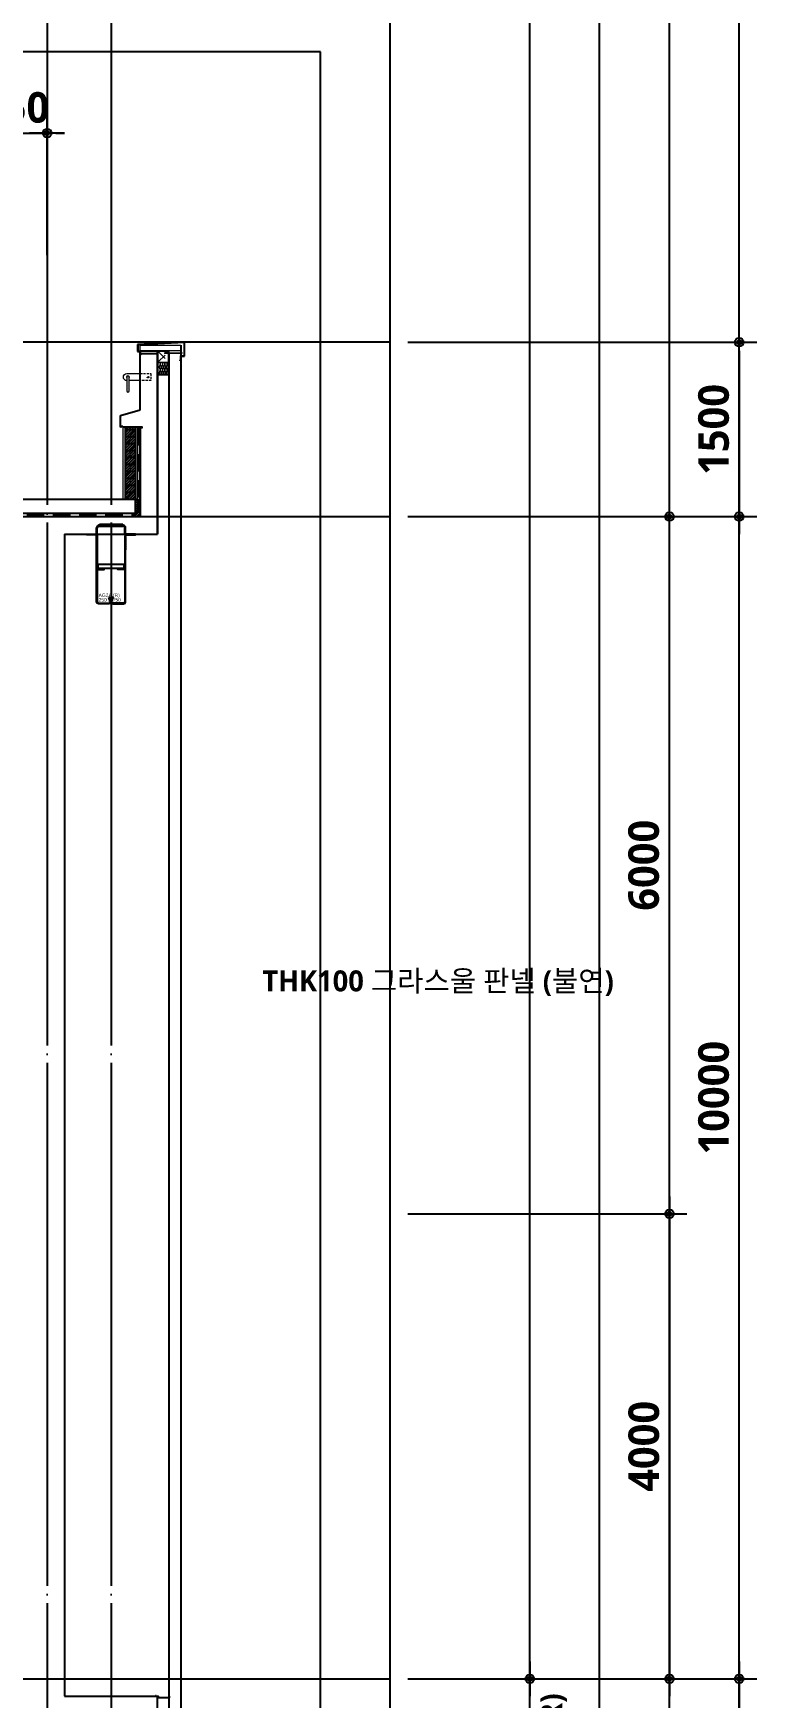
# Model space of a CAD drawing. Header units: millimetres. Extents: x 0 to 356400, y 0 to 68257.
# Drawn here: x 74057 to 80275, y 41537 to 55859 of the extents above; entities that cross this region are included whole.
import ezdxf
from ezdxf.enums import TextEntityAlignment as Align

# ---------------------------------------------------------------- set-up
doc = ezdxf.new("R2010")
doc.units = ezdxf.units.MM
doc.header["$LTSCALE"] = 75
for name, pattern in [('CEN', [62, 60, -1, 0, -1]), ('HIDDEN', [0.375, 0.25, -0.125]), ('STD_HIDDEN', [3, 2, -1]), ('XR-단면도$0$HID', [2, 1.1, -0.9])]:
    doc.linetypes.add(name, pattern=pattern)
doc.layers.get('Defpoints').update_dxf_attribs({"color": 161})
for name, color, linetype in [('##좌굴방지', 6, 'Continuous'), ('A-ANNO-LEAD', 4, 'Continuous'), ('A-ANNO-TEXT1', 7, 'Continuous'), ('A-CEN', 1, 'CEN'), ('A-CONC-LIN1', 2, 'Continuous'), ('A-DETL-WPRO-TYP2', 5, 'STD_HIDDEN'), ('A-FLOR-GW', 6, 'Continuous'), ('A-SECT-ELEV', 8, 'Continuous'), ('A-SECT-MATR1', 4, 'Continuous'), ('A-ST-AXIS-CEN', 252, 'CEN'), ('A-ST-AXIS-DIM', 7, 'Continuous'), ('A-ST-CONC', 2, 'Continuous'), ('A-XXXX-SOLD', 252, 'Continuous'), ('주단면도-1$0$A-FIN-TYP1', 6, 'Continuous'), ('주단면도-1$0$A-ST-CONC', 2, 'Continuous')]:
    doc.layers.add(name, color=color, linetype=linetype)
for name, color, linetype, lineweight in [('A-CONC-LIN2', 7, 'Continuous', 25), ('A-SECT-LIN2', 6, 'Continuous', 20), ('A-WAXM-BLOC', 3, 'Continuous', 25), ('A-WAXM-PANL', 6, 'Continuous', 20), ('A-XXXX-COAT', 8, 'Continuous', 18), ('A-XXXX-FIN2', 6, 'Continuous', 20), ('A-XXXX-HATC', 8, 'Continuous', 18), ('A-XXXX-HID', 8, 'HIDDEN', 18), ('A-XXXX-INSL2', 8, 'Continuous', 18), ('A-XXXX-STL', 3, 'Continuous', 25), ('XR-단면도$0$A-DWXK-OPEN', 1, 'XR-단면도$0$HID', 15), ('XR-단면도$0$A-SECT-LIN2', 6, 'Continuous', 20), ('XR-단면도$0$A-SECT-LIN3', 255, 'Continuous', 18)]:
    doc.layers.add(name, color=color, linetype=linetype, lineweight=lineweight)
for name, color, linetype, plot in [('Defpoint', 161, 'Continuous', False), ('G(그리드1)', 185, 'Continuous', False), ('G(그리드2)', 235, 'Continuous', False)]:
    doc.layers.add(name, color=color, linetype=linetype, plot=plot)
doc.styles.add('2020음성 1차', font='NanumGothicBold.ttf')
doc.styles.add('SH_대대리576', font='')
doc.styles.add('SH_진천_나눔', font='NanumGothicBold.ttf')
doc.styles.get("Standard").update_dxf_attribs({"font": 'arial.ttf'})
doc.styles.get('SH_대대리576').set_extended_font_data('NanumGothic', bold=True)
doc.dimstyles.new('SHP 75', dxfattribs={"dimscale": 75, "dimtxt": 3.5, "dimasz": 1, "dimexe": 2, "dimexo": 2, "dimgap": 1, "dimtad": 1, "dimdec": 0, "dimzin": 0, "dimdsep": 46, "dimtxsty": 'SH_대대리576', "dimblk": 'DIMDOT', "dimcen": 0.09, "dimclrd": 256, "dimclre": 256, "dimclrt": 3, "dimadec": 0, "dimazin": 1, "dimtfac": 1, "dimtdec": 0, "dimtix": 1, "dimtmove": 2, "dimatfit": 0, "dimldrblk": 'DIMDOT', "dimfxl": 1, "dimtfillclr": 3, "dimtolj": 1, "dimtzin": 0, "dimlwd": -1, "dimlwe": -1, "dimarcsym": 0})
doc.dimstyles.new('SHP 75 (in)', dxfattribs={"dimscale": 75, "dimtxt": 2.5, "dimasz": 1, "dimexe": 2, "dimexo": 2, "dimgap": 1, "dimtad": 1, "dimdec": 0, "dimzin": 0, "dimdsep": 46, "dimtxsty": 'SH_대대리576', "dimblk": 'DIMDOT', "dimblk1": 'NONE', "dimblk2": 'DIMDOT', "dimcen": 0.09, "dimclrd": 256, "dimclre": 256, "dimclrt": 3, "dimadec": 0, "dimazin": 1, "dimtfac": 1, "dimtdec": 0, "dimtix": 1, "dimtmove": 2, "dimatfit": 0, "dimldrblk": 'DIMDOT', "dimfxl": 1, "dimtfillclr": 3, "dimtolj": 1, "dimtzin": 0, "dimlwd": -1, "dimlwe": -1, "dimarcsym": 0})
pattern_1 = [(45, (-6816.6069, -6684.5902), (-0.25, 0.25), [])]

# ---------------------------------------------------------------- blocks, each defined once
blk = doc.blocks.new('DIMDOT')
at = {"color": 0}
blk.add_line((-2, 0), (2, 0), dxfattribs=at)
for radius in [0.5, 0.25]:
    blk.add_circle((0, 0), radius, dxfattribs=at)
blk = doc.blocks.new('*D1238')
at = {"layer": 'A-ST-AXIS-DIM'}
for p, q in [((77275, 41700), (80275, 41700)), ((80125, 41625), (80125, 31775)), ((77275, 31700), (80275, 31700))]:
    blk.add_line(p, q, dxfattribs=at)
at = {"layer": 'Defpoints', "color": 0}
for p in [(77125, 41700), (77125, 31700), (80125, 31700)]:
    blk.add_point(p, dxfattribs=at)
at = {"layer": 'A-ST-AXIS-DIM', "linetype": 'ByBlock', "xscale": 75, "yscale": 75, "zscale": 75}
for p, rotation in [((80125, 41700), 90), ((80125, 31700), 270)]:
    blk.add_blockref('DIMDOT', p, dxfattribs=dict(at, rotation=rotation))
at = {"layer": 'A-ST-AXIS-DIM', "color": 3, "insert": (79906, 36700), "char_height": 262.5, "attachment_point": 5, "rotation": 90, "style": 'SH_진천_나눔'}
blk.add_mtext('\\A1;10000', dxfattribs=at)
blk = doc.blocks.new('*D3909')
at = {"layer": 'A-ST-AXIS-DIM'}
for p, q in [((77275, 51700), (80275, 51700)), ((80125, 41775), (80125, 51625)), ((77275, 41700), (80275, 41700))]:
    blk.add_line(p, q, dxfattribs=at)
at = {"layer": 'Defpoints', "color": 0}
for p in [(77125, 51700), (80125, 51700), (77125, 41700)]:
    blk.add_point(p, dxfattribs=at)
at = {"layer": 'A-ST-AXIS-DIM', "linetype": 'ByBlock', "xscale": 75, "yscale": 75, "zscale": 75}
for p, rotation in [((80125, 51700), 90), ((80125, 41700), 270)]:
    blk.add_blockref('DIMDOT', p, dxfattribs=dict(at, rotation=rotation))
at = {"layer": 'A-ST-AXIS-DIM', "color": 3, "insert": (79906, 46700), "char_height": 262.5, "attachment_point": 5, "rotation": 90, "style": 'SH_진천_나눔'}
blk.add_mtext('\\A1;10000', dxfattribs=at)
blk = doc.blocks.new('*D3910')
at = {"layer": 'A-ST-AXIS-DIM'}
for p, q in [((77275, 51700), (79675, 51700)), ((79525, 45775), (79525, 51625)), ((77275, 45700), (79675, 45700))]:
    blk.add_line(p, q, dxfattribs=at)
at = {"layer": 'Defpoints', "color": 0}
for p in [(77125, 51700), (79525, 51700), (77125, 45700)]:
    blk.add_point(p, dxfattribs=at)
at = {"layer": 'A-ST-AXIS-DIM', "linetype": 'ByBlock', "xscale": 75, "yscale": 75, "zscale": 75}
for p, rotation in [((79525, 51700), 90), ((79525, 45700), 270)]:
    blk.add_blockref('DIMDOT', p, dxfattribs=dict(at, rotation=rotation))
at = {"layer": 'A-ST-AXIS-DIM', "color": 3, "insert": (79305, 48700), "char_height": 262.5, "attachment_point": 5, "rotation": 90, "style": 'SH_진천_나눔'}
blk.add_mtext('\\A1;6000', dxfattribs=at)
blk = doc.blocks.new('*D3911')
at = {"layer": 'A-ST-AXIS-DIM'}
for p, q in [((77275, 45700), (79675, 45700)), ((79525, 45625), (79525, 41775)), ((77275, 41700), (79675, 41700))]:
    blk.add_line(p, q, dxfattribs=at)
at = {"layer": 'Defpoints', "color": 0}
for p in [(77125, 45700), (77125, 41700), (79525, 41700)]:
    blk.add_point(p, dxfattribs=at)
at = {"layer": 'A-ST-AXIS-DIM', "linetype": 'ByBlock', "xscale": 75, "yscale": 75, "zscale": 75}
for p, rotation in [((79525, 45700), 90), ((79525, 41700), 270)]:
    blk.add_blockref('DIMDOT', p, dxfattribs=dict(at, rotation=rotation))
at = {"layer": 'A-ST-AXIS-DIM', "color": 3, "insert": (79306, 43700), "char_height": 262.5, "attachment_point": 5, "rotation": 90, "style": 'SH_진천_나눔'}
blk.add_mtext('\\A1;4000', dxfattribs=at)
blk = doc.blocks.new('*D3916')
at = {"layer": 'A-ST-AXIS-DIM'}
for p, q in [((77275, 53200), (80275, 53200)), ((80125, 53125), (80125, 51775)), ((77275, 51700), (80275, 51700))]:
    blk.add_line(p, q, dxfattribs=at)
at = {"layer": 'Defpoints', "color": 0}
for p in [(77125, 53200), (77125, 51700), (80125, 51700)]:
    blk.add_point(p, dxfattribs=at)
at = {"layer": 'A-ST-AXIS-DIM', "linetype": 'ByBlock', "xscale": 75, "yscale": 75, "zscale": 75}
for p, rotation in [((80125, 53200), 90), ((80125, 51700), 270)]:
    blk.add_blockref('DIMDOT', p, dxfattribs=dict(at, rotation=rotation))
at = {"layer": 'A-ST-AXIS-DIM', "color": 3, "insert": (79906, 52450), "char_height": 262.5, "attachment_point": 5, "rotation": 90, "style": 'SH_진천_나눔'}
blk.add_mtext('\\A1;1500', dxfattribs=at)
blk = doc.blocks.new('*D3938')
at = {"layer": 'A-ST-AXIS-DIM'}
for p, q in [((73625, 53950), (73625, 55150)), ((74175, 53950), (74175, 55150)), ((73550, 55000), (73475, 55000)), ((73625, 55000), (74175, 55000)), ((74250, 55000), (74325, 55000))]:
    blk.add_line(p, q, dxfattribs=at)
at = {"layer": 'Defpoints', "color": 0}
for p in [(74175, 55000), (73625, 53800), (74175, 53800)]:
    blk.add_point(p, dxfattribs=at)
at = {"layer": 'A-ST-AXIS-DIM', "linetype": 'ByBlock', "xscale": 75, "yscale": 75, "zscale": 75}
blk.add_blockref('DIMDOT', (73625, 55000), dxfattribs=at)
at = {"layer": 'A-ST-AXIS-DIM', "linetype": 'ByBlock', "xscale": 75, "yscale": 75, "zscale": 75, "rotation": 180}
blk.add_blockref('DIMDOT', (74175, 55000), dxfattribs=at)
at = {"layer": 'A-ST-AXIS-DIM', "color": 3, "insert": (73900, 55219), "char_height": 262.5, "attachment_point": 5, "style": 'SH_대대리576'}
blk.add_mtext('\\A1;550', dxfattribs=at)
blk = doc.blocks.new('*D7688')
at = {"layer": 'A-ST-AXIS-DIM'}
for p, q in [((78325, 41775), (78325, 41850)), ((77275, 41700), (78475, 41700)), ((78325, 39933), (78325, 41700)), ((77275, 39933), (78475, 39933)), ((78325, 39858), (78325, 39783))]:
    blk.add_line(p, q, dxfattribs=at)
at = {"layer": 'Defpoints', "color": 0}
for p in [(77125, 41700), (78325, 41700), (77125, 39933)]:
    blk.add_point(p, dxfattribs=at)
at = {"layer": 'A-ST-AXIS-DIM', "linetype": 'ByBlock', "xscale": 75, "yscale": 75, "zscale": 75}
for p, rotation in [((78325, 41700), 270), ((78325, 39933), 90)]:
    blk.add_blockref('DIMDOT', p, dxfattribs=dict(at, rotation=rotation))
at = {"layer": 'A-ST-AXIS-DIM', "color": 3, "char_height": 187.5, "attachment_point": 5, "rotation": 90, "style": 'SH_대대리576'}
for s, insert in [('\\A1;(176.66x10R)', (78530, 40817)), ('\\A1;1767', (78147, 40817))]:
    blk.add_mtext(s, dxfattribs=dict(at, insert=insert))
blk = doc.blocks.new('_None')
blk = doc.blocks.new('G$C6436FE37')
h = blk.add_hatch()
h.set_pattern_fill('ANSI31', color=252, scale=0.1, angle=45, style=0)
h.set_pattern_definition(pattern_1)
h.paths.add_polyline_path([(84, 594), (84, 629), (90, 629), (90, 594)])
h = blk.add_hatch()
h.set_pattern_fill('ANSI31', color=252, scale=0.1, angle=45, style=0)
h.set_pattern_definition(pattern_1)
h.paths.add_polyline_path([(184, 675), (234, 675), (234, 669), (184, 669)])
h = blk.add_hatch()
h.set_pattern_fill('ANSI31', color=252, scale=0.1, angle=45, style=0)
h.set_pattern_definition(pattern_1)
h.paths.add_polyline_path([(334, 594), (334, 629), (328, 629), (328, 594)])
at = {"layer": '##좌굴방지'}
for points in [[(328, 302), (90, 302), (90, 296), (150, 296), (150, 302)], [(98, 302), (98, 342), (320, 342), (320, 302)], [(328, 302), (328, 296), (268, 296), (268, 302)]]:
    blk.add_lwpolyline(points, dxfattribs=at)
at = {"color": 2, "linetype": 'Continuous'}
for p, q in [((84, 594), (84, 654)), ((84, 594), (90, 594)), ((90, 594), (90, 654)), ((105, 675), (313, 675)), ((105, 669), (313, 669)), ((328, 594), (328, 654)), ((334, 594), (328, 594)), ((334, 594), (334, 654))]:
    blk.add_line(p, q, dxfattribs=at)
at = {"color": 7, "linetype": 'Continuous'}
for p, q in [((84, 575), (84, 465)), ((334, 575), (334, 465))]:
    blk.add_line(p, q, dxfattribs=at)
at = {"color": 3, "linetype": 'Continuous'}
for p, q in [((109, 675), (109, 684)), ((109, 684), (309, 684)), ((109, 675), (309, 675)), ((309, 675), (309, 684))]:
    blk.add_line(p, q, dxfattribs=at)
at = {"color": 2, "linetype": 'Continuous'}
for points in [[(191, 54), (196, 56), (208, 24, -0.520567), (191, 0), (102, 0, -0.414214), (84, 18), (84, 580, 0.413373), (70, 594), (0, 594), (0, 600), (70, 600, -0.413938), (90, 580), (90, 18, 0.414214), (102, 6), (191, 6, 0.520567), (202, 22)], [(227, 54), (222, 56), (210, 24, 0.520567), (227, 0), (316, 0, 0.414214), (334, 18), (334, 580, -0.413373), (348, 594), (418, 594), (418, 600), (348, 600, 0.413938), (328, 580), (328, 18, -0.414214), (316, 6), (227, 6, -0.520567), (216, 22)]]:
    blk.add_lwpolyline(points, format="xyb", close=True, dxfattribs=at)
for centre, radius, start, end in [((105, 654), 21, 90, 180), ((105, 654), 15, 90, 180), ((313, 654), 21, 0, 90), ((313, 654), 15, 0, 90)]:
    blk.add_arc(centre, radius, start, end, dxfattribs=at)
at = {"layer": 'Defpoint', "linetype": 'Continuous'}
for s, p in [('AG2A (R)', (102, 73)), ('250 X 750', (102, 33))]:
    blk.add_text(s, height=30, dxfattribs=at).set_placement(p, align=Align.MIDDLE_LEFT)

msp = doc.modelspace()

# ---------------------------------------------------------------- hatches: boundary and pattern name
at = {"layer": 'A-XXXX-HATC'}
h = msp.add_hatch(dxfattribs=at)
h.set_pattern_fill('ANSI37', color=256, scale=100, angle=180)
h.set_pattern_definition([(45, (15240.113, -108490), (-8.8388348, 8.8388348), []), (135, (15240.113, -108490), (-8.8388348, -8.8388348), [])])
h.paths.add_polyline_path([(74955, 51850), (74935, 51850), (74935, 51730), (74955, 51750)])
at = {"layer": 'A-XXXX-SOLD'}
h = msp.add_hatch(dxfattribs=at)
h.set_pattern_fill('ANSI31', color=256, scale=5, angle=180)
h.set_pattern_definition([(45, (-69356.782, -272490), (-11.22532015, 11.22532015), [])])
h.paths.add_polyline_path([(74845, 52470), (74935, 52470), (74935, 51850), (74845, 51850)])

# ---------------------------------------------------------------- linework, layer by layer
at = {"layer": 'A-ANNO-LEAD'}
msp.add_lwpolyline([(75325, 47704.9, 0, 46.9, 0), (75465.6, 47704.9, 0, 0, 0), (76025, 47704.9, 0, 0, 0)], format="xyseb", dxfattribs=at)
at = {"layer": 'A-CEN'}
for p, q in [((74175, 56300), (74175, 9200)), ((59225, 51700), (77125, 51700)), ((59225, 41700), (77125, 41700))]:
    msp.add_line(p, q, dxfattribs=at)
at = {"layer": 'A-CONC-LIN1'}
for p, q in [((74805, 52570), (74975, 52620)), ((74805, 52470), (74805, 52570)), ((74815, 52470), (74805, 52470)), ((74825, 52475), (74815, 52475)), ((74815, 52475), (74815, 52470)), ((74825, 52470), (74825, 52475)), ((74995, 52470), (74825, 52470)), ((74975, 52460), (74995, 52470)), ((74975, 51700), (74975, 52460))]:
    msp.add_line(p, q, dxfattribs=at)
at = {"layer": 'A-CONC-LIN2'}
msp.add_line((74935, 51730), (74935, 51850), dxfattribs=at)
at = {"layer": 'A-DETL-WPRO-TYP2'}
for p, q in [((74995, 52470), (74967, 52463)), ((74967, 52463), (74967, 51744.1)), ((59825, 51715), (74937.9, 51715)), ((74937.9, 51715), (74967, 51744.1))]:
    msp.add_line(p, q, dxfattribs=at)
at = {"layer": 'A-FLOR-GW'}
for p, q in [((75325, 53175), (75325, 21700)), ((75225, 21700), (75225, 53100))]:
    msp.add_line(p, q, dxfattribs=at)
at = {"layer": 'A-SECT-ELEV'}
msp.add_line((77125, 53200), (59825, 53200), dxfattribs=at)
at = {"layer": 'A-SECT-LIN2'}
for p, q in [((74975, 52870), (74879.5, 52870)), ((74955, 51750), (74955, 52470)), ((74935, 51730), (74955, 51750))]:
    msp.add_line(p, q, dxfattribs=at)
msp.add_lwpolyline([(74860.5, 52870, -1), (74860.5, 52930), (74975, 52930)], format="xyb", dxfattribs=at)
msp.add_lwpolyline([(74879.5, 52900, 1), (74860.5, 52900), (74860.5, 52781, 1), (74879.5, 52781)], format="xyb", close=True, dxfattribs=at)
msp.add_arc((74870, 52900), 12.4, 320.0084, 219.9916, dxfattribs=at)
at = {"layer": 'A-SECT-MATR1'}
for p, q in [((59825, 51850), (74955, 51850)), ((74955, 51850), (74955, 51746.3)), ((59825, 51730), (74938.7, 51730)), ((74938.7, 51730), (74955, 51746.3))]:
    msp.add_line(p, q, dxfattribs=at)
at = {"layer": 'A-ST-AXIS-CEN'}
msp.add_line((74725, 56300), (74725, 9200), dxfattribs=at)
at = {"layer": 'A-ST-CONC'}
for p, q in [((75125, 53100), (74975, 53100)), ((75125, 53100), (75125, 51550)), ((74975, 51700), (74975, 51930.6)), ((59825, 51700), (74975, 51700)), ((74325, 51550), (74325, 41550)), ((74325, 51550), (75125, 51550)), ((74325, 41550), (75125, 41550)), ((75125, 41350), (75125, 41550))]:
    msp.add_line(p, q, dxfattribs=at)
at = {"layer": 'A-WAXM-BLOC'}
for p, q in [((74845, 52470), (74845, 51850)), ((74845, 52450), (74935, 52450)), ((74935, 52470), (74935, 51850)), ((74845, 52390), (74935, 52390)), ((74845, 52330), (74935, 52330)), ((74845, 52270), (74935, 52270)), ((74845, 52210), (74935, 52210)), ((74845, 52150), (74935, 52150)), ((74845, 52090), (74935, 52090)), ((74845, 52030), (74935, 52030)), ((74845, 51970), (74935, 51970)), ((74845, 51910), (74935, 51910))]:
    msp.add_line(p, q, dxfattribs=at)
at = {"layer": 'A-WAXM-PANL'}
for p, q in [((74975, 53125), (74975, 53175)), ((74975, 53175), (75325, 53175)), ((75325, 53125), (75325, 53175)), ((75325, 53125), (74975, 53125))]:
    msp.add_line(p, q, dxfattribs=at)
at = {"layer": 'A-XXXX-COAT'}
for p, q in [((74972.6, 53101.4), (74972.6, 53100.6)), ((74973, 53101.4), (74972.6, 53101.4)), ((74972.6, 53094.6), (74972.6, 53095.5)), ((74973, 53094.6), (74972.6, 53094.6)), ((74973, 53099.8), (74973, 53101.4)), ((74973, 53096.3), (74973, 53099.8)), ((74983.5, 53099.8), (74973, 53099.8)), ((74973, 53096.3), (74973, 53094.6)), ((74973, 53096.3), (74983.5, 53096.3)), ((74983.5, 53096.3), (74983.5, 53099.8)), ((75181.5, 53107.3), (75184, 53109.8)), ((75185.2, 53107.3), (75181.5, 53107.3)), ((75181.5, 53107.3), (75184, 53104.8)), ((75184, 53109.8), (75225, 53109.8)), ((75188, 53105.2), (75184, 53104.8)), ((75225, 53104.8), (75184, 53104.8)), ((75185.2, 53107.3), (75188.9, 53109.6)), ((75190.6, 53108.1), (75188, 53105.2)), ((75188.9, 53109.6), (75190.6, 53108.1)), ((75191.5, 53110.8), (75190.5, 53109.8)), ((75191.5, 53103.8), (75190.5, 53104.8)), ((75225, 53110.8), (75191.5, 53110.8)), ((75225, 53103.8), (75191.5, 53103.8)), ((75224.8, 53109.8), (75325, 53109.8)), ((75224.8, 53104.8), (75325, 53104.8)), ((75225, 53110.8), (75225, 53103.8)), ((75316.5, 53043.5), (75316.5, 53047)), ((75316.5, 53047), (75327, 53047)), ((75327, 53043.5), (75316.5, 53043.5)), ((75325, 53097.3), (75325, 53117.3)), ((75327, 53117.3), (75325, 53117.3)), ((75327, 53097.3), (75325, 53097.3)), ((75327, 53117.3), (75327, 53097.3)), ((75327.5, 53112.3), (75327, 53112.3)), ((75327, 53102.3), (75327.5, 53102.3)), ((75327, 53048.7), (75327.4, 53048.7)), ((75327, 53047), (75327, 53048.7)), ((75327, 53043.5), (75327, 53047)), ((75327, 53043.5), (75327, 53041.9)), ((75327, 53041.9), (75327.4, 53041.9)), ((75327.4, 53048.7), (75327.4, 53047.8)), ((75327.4, 53041.9), (75327.4, 53042.7)), ((75328, 53111.3), (75328, 53111.8)), ((75328, 53111.3), (75328, 53103.3)), ((75332.5, 53111.3), (75328, 53111.3)), ((75332.5, 53109.8), (75328, 53109.8)), ((75332.5, 53104.8), (75328, 53104.8)), ((75328, 53103.3), (75332.5, 53103.3)), ((75328, 53102.8), (75328, 53103.3)), ((75332.5, 53109.8), (75333, 53110.3)), ((75332.5, 53109.8), (75332.9, 53109.4)), ((75332.5, 53104.8), (75332.9, 53105.1)), ((75332.5, 53104.8), (75332.9, 53104.4)), ((75333, 53110.8), (75333, 53110.3)), ((75333, 53105.5), (75333, 53109.1)), ((75333, 53103.8), (75333, 53104.1))]:
    msp.add_line(p, q, dxfattribs=at)
for points in [[(74971.6, 53098.5), (74971.6, 53097.6), (74970.4, 53097.6, 0.3279734), (74972.6, 53095.5), (74972.6, 53098), (74972.6, 53100.6, 0.3279734), (74970.4, 53098.5)], [(75328.4, 53045.7), (75328.4, 53044.8), (75329.6, 53044.8, -0.3279734), (75327.4, 53042.7), (75327.4, 53045.3), (75327.4, 53047.8, -0.3279734), (75329.6, 53045.7)]]:
    msp.add_lwpolyline(points, format="xyb", close=True, dxfattribs=at)
for points in [[(74983.5, 53096.9), (74984.8, 53096.9), (74986, 53098), (74984.8, 53099.2), (74983.5, 53099.2)], [(75316.5, 53044.1), (75315.2, 53044.1), (75314, 53045.3), (75315.2, 53046.4), (75316.5, 53046.4)]]:
    msp.add_lwpolyline(points, dxfattribs=at)
for centre, start, end in [((75327.5, 53111.8), 0, 90), ((75327.5, 53102.8), 270, 0), ((75332.5, 53110.8), 0, 90), ((75332.5, 53103.8), 270, 0), ((75332.5, 53109.1), 0, 45), ((75332.5, 53105.5), 315, 0), ((75332.5, 53104.1), 0, 45)]:
    msp.add_arc(centre, 0.5, start, end, dxfattribs=at)
at = {"layer": 'A-XXXX-FIN2'}
msp.add_line((74825, 52470), (74825, 51850), dxfattribs=at)
at = {"layer": 'A-XXXX-HID', "linetype": 'HIDDEN'}
msp.add_lwpolyline([(74975, 52930), (75068, 52930), (75068, 52870), (74975, 52870)], dxfattribs=at)
at = {"layer": 'A-XXXX-HID'}
msp.add_lwpolyline([(74975, 52870), (74975, 52930)], dxfattribs=at)
at = {"layer": 'A-XXXX-HID', "linetype": 'HIDDEN'}
msp.add_circle((75042.7, 52900), 6.5, dxfattribs=at)
at = {"layer": 'A-XXXX-INSL2'}
for p, q in [((75137.5, 53025), (75143, 53023)), ((75146.5, 53012.5), (75138.5, 52987.5)), ((75143, 53023), (75146.5, 53018)), ((75146.5, 53018), (75146.5, 53012.5)), ((75148.5, 53018), (75152, 53023)), ((75148.5, 53012.5), (75148.5, 53018)), ((75156.5, 52987.5), (75148.5, 53012.5)), ((75152, 53023), (75157.5, 53025)), ((75157.5, 53025), (75163, 53023)), ((75166.5, 53012.5), (75158.5, 52987.5)), ((75163, 53023), (75166.5, 53018)), ((75166.5, 53018), (75166.5, 53012.5)), ((75168.5, 53018), (75172, 53023)), ((75168.5, 53012.5), (75168.5, 53018)), ((75176.5, 52987.5), (75168.5, 53012.5)), ((75172, 53023), (75177.5, 53025)), ((75177.5, 53025), (75183, 53023)), ((75186.5, 53012.5), (75178.5, 52987.5)), ((75183, 53023), (75186.5, 53018)), ((75186.5, 53018), (75186.5, 53012.5)), ((75188.5, 53018), (75192, 53023)), ((75188.5, 53012.5), (75188.5, 53018)), ((75196.5, 52987.5), (75188.5, 53012.5)), ((75192, 53023), (75197.5, 53025)), ((75197.5, 53025), (75203, 53023)), ((75206.5, 53012.5), (75198.5, 52987.5)), ((75203, 53023), (75206.5, 53018)), ((75206.5, 53018), (75206.5, 53012.5)), ((75208.5, 53018), (75212, 53023)), ((75208.5, 53012.5), (75208.5, 53018)), ((75216.5, 52987.5), (75208.5, 53012.5)), ((75212, 53023), (75217.5, 53025)), ((75217.5, 53025), (75223, 53023)), ((75225, 53007.8), (75218.5, 52987.5)), ((75223, 53023), (75225, 53020.1)), ((75125, 52925), (75225, 52925)), ((75125, 52920), (75225, 52920)), ((75137.5, 52975), (75143, 52973)), ((75138.5, 52987.5), (75138.5, 52982)), ((75138.5, 52982), (75142, 52977)), ((75146.5, 52962.5), (75138.5, 52937.5)), ((75138.5, 52937.5), (75138.5, 52932)), ((75138.5, 52932), (75142, 52927)), ((75142, 52977), (75147.5, 52975)), ((75142, 52927), (75147.5, 52925)), ((75143, 52973), (75146.5, 52968)), ((75146.5, 52968), (75146.5, 52962.5)), ((75147.5, 52975), (75153, 52977)), ((75147.5, 52925), (75153, 52927)), ((75148.5, 52968), (75152, 52973)), ((75148.5, 52962.5), (75148.5, 52968)), ((75156.5, 52937.5), (75148.5, 52962.5)), ((75152, 52973), (75157.5, 52975)), ((75153, 52977), (75156.5, 52982)), ((75153, 52927), (75156.5, 52932)), ((75156.5, 52982), (75156.5, 52987.5)), ((75156.5, 52932), (75156.5, 52937.5)), ((75157.5, 52975), (75163, 52973)), ((75158.5, 52987.5), (75158.5, 52982)), ((75158.5, 52982), (75162, 52977)), ((75166.5, 52962.5), (75158.5, 52937.5)), ((75158.5, 52937.5), (75158.5, 52932)), ((75158.5, 52932), (75162, 52927)), ((75162, 52977), (75167.5, 52975)), ((75162, 52927), (75167.5, 52925)), ((75163, 52973), (75166.5, 52968)), ((75166.5, 52968), (75166.5, 52962.5)), ((75167.5, 52975), (75173, 52977)), ((75167.5, 52925), (75173, 52927)), ((75168.5, 52968), (75172, 52973)), ((75168.5, 52962.5), (75168.5, 52968)), ((75176.5, 52937.5), (75168.5, 52962.5)), ((75172, 52973), (75177.5, 52975)), ((75173, 52977), (75176.5, 52982)), ((75173, 52927), (75176.5, 52932)), ((75176.5, 52982), (75176.5, 52987.5)), ((75176.5, 52932), (75176.5, 52937.5)), ((75177.5, 52975), (75183, 52973)), ((75178.5, 52987.5), (75178.5, 52982)), ((75178.5, 52982), (75182, 52977)), ((75186.5, 52962.5), (75178.5, 52937.5)), ((75178.5, 52937.5), (75178.5, 52932)), ((75178.5, 52932), (75182, 52927)), ((75182, 52977), (75187.5, 52975)), ((75182, 52927), (75187.5, 52925)), ((75183, 52973), (75186.5, 52968)), ((75186.5, 52968), (75186.5, 52962.5)), ((75187.5, 52975), (75193, 52977)), ((75187.5, 52925), (75193, 52927)), ((75188.5, 52968), (75192, 52973)), ((75188.5, 52962.5), (75188.5, 52968)), ((75196.5, 52937.5), (75188.5, 52962.5)), ((75192, 52973), (75197.5, 52975)), ((75193, 52977), (75196.5, 52982)), ((75193, 52927), (75196.5, 52932)), ((75196.5, 52982), (75196.5, 52987.5)), ((75196.5, 52932), (75196.5, 52937.5)), ((75197.5, 52975), (75203, 52973)), ((75198.5, 52987.5), (75198.5, 52982)), ((75198.5, 52982), (75202, 52977)), ((75206.5, 52962.5), (75198.5, 52937.5)), ((75198.5, 52937.5), (75198.5, 52932)), ((75198.5, 52932), (75202, 52927)), ((75202, 52977), (75207.5, 52975)), ((75202, 52927), (75207.5, 52925)), ((75203, 52973), (75206.5, 52968)), ((75206.5, 52968), (75206.5, 52962.5)), ((75207.5, 52975), (75213, 52977)), ((75207.5, 52925), (75213, 52927)), ((75208.5, 52968), (75212, 52973)), ((75208.5, 52962.5), (75208.5, 52968)), ((75216.5, 52937.5), (75208.5, 52962.5)), ((75212, 52973), (75217.5, 52975)), ((75213, 52977), (75216.5, 52982)), ((75213, 52927), (75216.5, 52932)), ((75216.5, 52982), (75216.5, 52987.5)), ((75216.5, 52932), (75216.5, 52937.5)), ((75217.5, 52975), (75223, 52973)), ((75218.5, 52987.5), (75218.5, 52982)), ((75218.5, 52982), (75222, 52977)), ((75225, 52957.8), (75218.5, 52937.5)), ((75218.5, 52937.5), (75218.5, 52932)), ((75218.5, 52932), (75222, 52927)), ((75222, 52977), (75225, 52975.9)), ((75222, 52927), (75225, 52925.9)), ((75223, 52973), (75225, 52970.1))]:
    msp.add_line(p, q, dxfattribs=at)
at = {"layer": 'A-XXXX-STL'}
for p, q in [((75357, 53200), (74953, 53180)), ((74953, 53180), (74953, 53120)), ((75355, 53198), (74955, 53178)), ((74955, 53178), (74955, 53122)), ((75355, 53082), (75355, 53198)), ((75357, 53080), (75357, 53200)), ((74953, 53120), (74973, 53120)), ((74955, 53122), (74975, 53122)), ((74973, 53120), (74973, 53090)), ((74973, 53090), (74975, 53090)), ((74975, 53122), (74975, 53090)), ((75325, 53040), (75325, 53082)), ((75325, 53082), (75355, 53082)), ((75327, 53040), (75325, 53040)), ((75327, 53040), (75327, 53080)), ((75327, 53080), (75357, 53080)), ((75111.9, 41553.5), (75107.4, 41553.5)), ((75107.4, 41553.5), (75108.7, 41551.5)), ((75108.7, 41551.5), (75109.6, 41543.6)), ((75110.5, 41551.5), (75109.6, 41543.6)), ((75111.9, 41553.5), (75110.5, 41551.5))]:
    msp.add_line(p, q, dxfattribs=at)
at = {"layer": 'A-XXXX-STL', "const_width": 3}
msp.add_lwpolyline([(75095, 41550), (75125, 41550), (75125, 41410.6), (75183, 41410.6)], dxfattribs=at)
at = {"layer": 'A-XXXX-STL'}
msp.add_lwpolyline([(75225, 41537), (75126.5, 41537), (75126.5, 41550), (75128.5, 41550), (75128.5, 41539), (75223, 41539), (75223, 41550), (75225, 41550)], close=True, dxfattribs=at)
at = {"layer": 'G(그리드1)'}
for points in [[(80125, 59300), (53525, 59300), (53525, 6800), (80125, 6800)], [(80125, 59300), (56225, 59300), (56225, 6800), (80125, 6800)], [(79525, 58700), (56825, 58700), (56825, 7400), (79525, 7400)], [(78925, 58100), (57425, 58100), (57425, 8000), (78925, 8000)], [(78325, 57500), (58025, 57500), (58025, 8600), (78325, 8600)], [(77125, 56300), (59225, 56300), (59225, 9200), (77125, 9200)]]:
    msp.add_lwpolyline(points, close=True, dxfattribs=at)
at = {"layer": 'G(그리드2)'}
msp.add_lwpolyline([(76525, 55700), (59825, 55700), (59825, 9800), (76525, 9800)], close=True, dxfattribs=at)
at = {"layer": 'XR-단면도$0$A-DWXK-OPEN'}
for p, q in [((75130, 53119.6), (75220, 53030.4)), ((75130, 53030.4), (75220, 53119.6))]:
    msp.add_line(p, q, dxfattribs=at)
at = {"layer": 'XR-단면도$0$A-SECT-LIN2'}
for p, q in [((75275, 53125), (75125, 53125)), ((75125, 53025), (75225, 53025)), ((75225, 53025), (75225, 53125))]:
    msp.add_line(p, q, dxfattribs=at)
at = {"layer": 'XR-단면도$0$A-SECT-LIN3'}
for p, q in [((75220, 53120), (75130, 53120)), ((75130, 53030.4), (75130, 53119.6)), ((75130, 53030), (75220, 53030)), ((75220, 53030), (75220, 53120))]:
    msp.add_line(p, q, dxfattribs=at)
at = {"layer": '주단면도-1$0$A-FIN-TYP1'}
msp.add_line((74945, 51700), (74975, 51730), dxfattribs=at)
at = {"layer": '주단면도-1$0$A-ST-CONC'}
for p, q in [((74975, 52620), (74975, 53125)), ((75125, 51550), (75125, 53125)), ((74975, 52460), (74975, 51700))]:
    msp.add_line(p, q, dxfattribs=at)
msp.add_lwpolyline([(74975, 53125), (75125, 53125)], dxfattribs=at)

# ---------------------------------------------------------------- block references
msp.add_blockref('G$C6436FE37', (74516, 50950))

# ---------------------------------------------------------------- texts
at = {"layer": 'A-ANNO-TEXT1', "style": '2020음성 1차'}
msp.add_text('THK100 그라스울 판넬 (불연)', height=180, dxfattribs=at).set_placement((76025, 47704.9), align=Align.MIDDLE_LEFT)

# ---------------------------------------------------------------- dimensions: what is measured, and where the dimension line sits
at = {"layer": 'A-ST-AXIS-DIM'}
dim = msp.add_linear_dim(base=(74175, 55000), p1=(73625, 53800), p2=(74175, 53800), angle=180, dimstyle='SHP 75', dxfattribs=at)
dim.commit()
dim.dimension.update_dxf_attribs({"geometry": '*D3938', "text_midpoint": (73900, 55219.3)})
for base, p1, p2, angle, picture, middle in [((80125, 51700), (77125, 53200), (77125, 51700), 90, '*D3916', (79905.7, 52450)), ((80125, 51700), (77125, 41700), (77125, 51700), 270, '*D3909', (79906.1, 46700)), ((79525, 51700), (77125, 45700), (77125, 51700), 90, '*D3910', (79305.1, 48700)), ((79525, 41700), (77125, 45700), (77125, 41700), 270, '*D3911', (79306.1, 43700)), ((80125, 31700), (77125, 41700), (77125, 31700), 90, '*D1238', (79906.1, 36700))]:
    dim = msp.add_linear_dim(base=base, p1=p1, p2=p2, angle=angle, dimstyle='SHP 75', override={"dimtxsty": 'SH_진천_나눔', "dimldrblk": 'DIMDOT'}, dxfattribs=at)
    dim.commit()
    dim.dimension.update_dxf_attribs({"geometry": picture, "text_midpoint": middle})
dim = msp.add_linear_dim(base=(78325, 41700), p1=(77125, 39933.3), p2=(77125, 41700), angle=270, text='<>\\X(176.66x10R)', dimstyle='SHP 75 (in)', override={"dimtxsty": 'SH_대대리576', "dimldrblk": 'DIMDOT'}, dxfattribs=at)
dim.commit()
dim.dimension.update_dxf_attribs({"geometry": '*D7688', "text_midpoint": (78325, 40816.7)})

doc.saveas('drawing.dxf')
